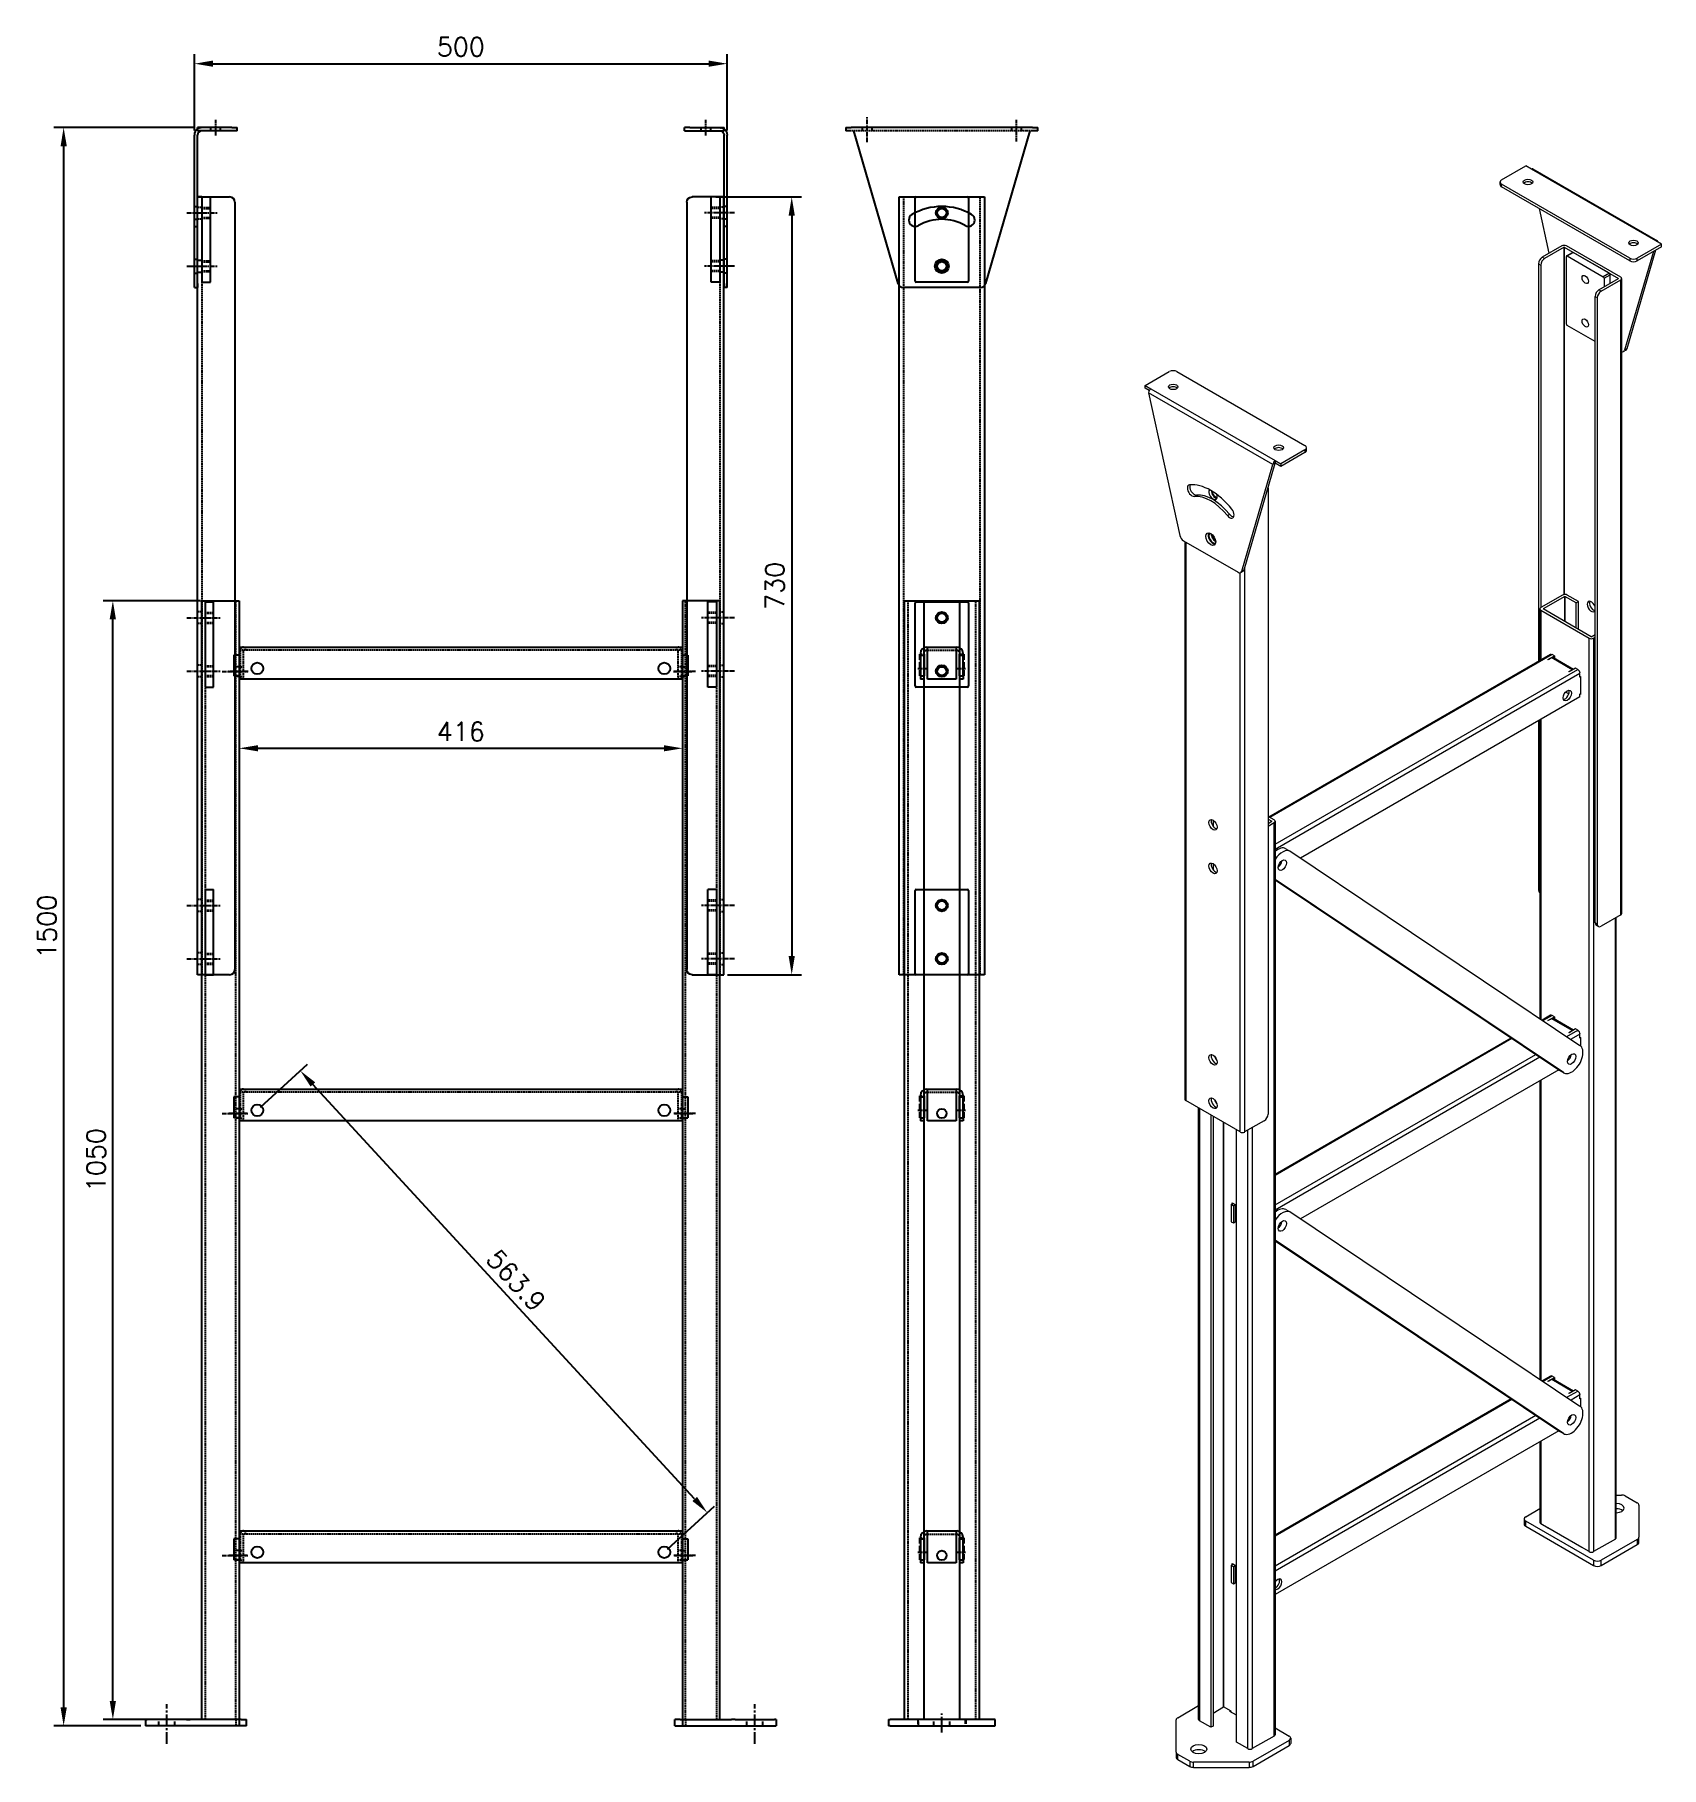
# Model space of a CAD drawing. Extents: x 104 to 1631, y 728 to 2354.
import ezdxf

# ---------------------------------------------------------------- set-up
doc = ezdxf.new("R2010")
doc.units = 0
doc.header["$LTSCALE"] = 0.2
doc.linetypes.add('Aslijn', pattern=[28.575, 19.05, -3.175, 3.175, -3.175])
doc.linetypes.add('Streeplijn', pattern=[10, 7, -3])
doc.layers.get('0').update_dxf_attribs({"linetype": 'CONTINUOUS'})
doc.layers.get('Defpoints').update_dxf_attribs({"linetype": 'CONTINUOUS'})
for name, color, linetype in [('50VOL', 13, 'CONTINUOUS'), ('70VOL', 5, 'CONTINUOUS'), ('draadlat', 212, 'CONTINUOUS'), ('dwarsprofiel', 42, 'CONTINUOUS'), ('pootbeen', 75, 'CONTINUOUS'), ('scharnierplaat', 232, 'CONTINUOUS'), ('schuif', 180, 'CONTINUOUS')]:
    doc.layers.add(name, color=color, linetype=linetype)
doc.layers.add('Visible (ISO)', color=7, linetype='CONTINUOUS', lineweight=5)
doc.layers.add('Visible Narrow (ISO)', color=7, linetype='CONTINUOUS', lineweight=5)
doc.styles.add('ROMANS', font='romans.shx')
doc.dimstyles.new('1_OP_07$0', dxfattribs={"dimscale": 7, "dimtxt": 2.5, "dimasz": 2.5, "dimexe": 1.3, "dimexo": 0.6, "dimgap": 1, "dimtad": 1, "dimdec": 1, "dimdsep": 46, "dimtxsty": 'ROMANS', "dimcen": -1.5, "dimclrd": 150, "dimclre": 150, "dimclrt": 5, "dimadec": 0, "dimazin": 0, "dimtfac": 1, "dimtdec": 1, "dimtmove": 0, "dimatfit": 3, "dimfxl": 0, "dimtolj": 1, "dimtzin": 0, "dimarcsym": 0})

# ---------------------------------------------------------------- blocks, each defined once
blk = doc.blocks.new('A$C4EBF2C44')
for p, q in [((0, 150), (5, 150)), ((0, 150), (0, 147)), ((5, 147), (0, 147)), ((175, 150), (5, 150)), ((49, 3.6), (7.5, 147)), ((172.5, 147), (131, 3.6)), ((172.5, 147), (172.5, 147)), ((175, 150), (180, 150)), ((180, 147), (175, 147)), ((180, 147), (180, 150)), ((126.2, 0), (53.8, 0))]:
    blk.add_line(p, q)
at = {"linetype": 'Streeplijn'}
blk.add_line((175, 147), (5, 147), dxfattribs=at)
at = {"linetype": 'Streeplijn', "ltscale": 3.628447}
for p, q in [((15.5, 147), (15.5, 150)), ((24.5, 147), (24.5, 150)), ((155.5, 150), (155.5, 147)), ((164.5, 150), (164.5, 147))]:
    blk.add_line(p, q, dxfattribs=at)
at = {"linetype": 'Aslijn'}
for p, q in [((20, 136.3), (20, 159.8)), ((160, 136.9), (160, 157.4))]:
    blk.add_line(p, q, dxfattribs=at)
blk.add_circle((90, 20), 6.5)
for centre, radius, start, end in [((65, 63.3), 6, 120, 300), ((90, 20), 56, 60, 120), ((115, 63.3), 6, 240, 60), ((90, 20), 44, 60, 120), ((53.8, 5), 5, 196.1254, 270), ((126.2, 5), 5, 270, 343.8746)]:
    blk.add_arc(centre, radius, start, end)
blk = doc.blocks.new('90040730A')
for p, q in [((13, 730), (9, 730)), ((9, 0), (9, 730)), ((9, 730), (39, 730)), ((44, 725), (44, 5)), ((13, 0), (9, 0)), ((39, 0), (13, 0))]:
    blk.add_line(p, q)
at = {"linetype": 'Streeplijn', "ltscale": 1.142718}
for p, q in [((9, 720.5), (13, 720.5)), ((9, 709.5), (13, 709.5)), ((13, 340.5), (9, 340.5)), ((13, 329.5), (9, 329.5)), ((13, 290.5), (9, 290.5)), ((13, 279.5), (9, 279.5)), ((13, 70.5), (9, 70.5)), ((13, 59.5), (9, 59.5)), ((13, 20.5), (9, 20.5)), ((13, 9.5), (9, 9.5))]:
    blk.add_line(p, q, dxfattribs=at)
at = {"linetype": 'Streeplijn'}
blk.add_line((13, 730), (13, 0), dxfattribs=at)
at = {"linetype": 'Aslijn', "ltscale": 1.142718}
for p, q in [((-1, 715), (18.6, 715)), ((-1, 665), (18.6, 665)), ((-1, 335), (18.6, 335)), ((-1, 285), (18.6, 285)), ((-1, 65), (18.6, 65)), ((-1, 15), (18.6, 15))]:
    blk.add_line(p, q, dxfattribs=at)
at = {"ltscale": 1.142718}
for p, q in [((9, 670.5), (13, 670.5)), ((9, 659.5), (13, 659.5))]:
    blk.add_line(p, q, dxfattribs=at)
for centre, start, end in [((39, 725), 0, 90), ((39, 5), 270, 0)]:
    blk.add_arc(centre, 5, start, end)
blk = doc.blocks.new('pootbeen 1050A')
for p, q in [((53, 22.8), (53, 1072.8)), ((88, 1072.8), (88, 16.8)), ((0, 22.8), (1.5, 22.8)), ((0, 22.8), (0, 16.8)), ((95, 16.8), (0, 16.8)), ((38.5, 22.8), (1.5, 22.8)), ((38.5, 22.8), (42.1, 22.8)), ((90, 22.8), (42.1, 22.8)), ((90, 22.8), (95, 22.8)), ((95, 16.8), (95, 22.8))]:
    blk.add_line(p, q)
at = {"ltscale": 3.870205}
blk.add_line((53, 1072.8), (88, 1072.8), dxfattribs=at)
at = {"linetype": 'Streeplijn'}
for p, q in [((56, 1072.8), (56, 22.8)), ((85, 22.8), (85, 1072.8)), ((85, 22.8), (85, 16.8))]:
    blk.add_line(p, q, dxfattribs=at)
at = {"ltscale": 1.142718}
for p, q in [((88, 1010.8), (85, 1010.8)), ((88, 1001.8), (85, 1001.8)), ((88, 596.1), (85, 596.1)), ((88, 587.1), (85, 587.1)), ((88, 181.3), (85, 181.3)), ((88, 172.3), (85, 172.3))]:
    blk.add_line(p, q, dxfattribs=at)
at = {"linetype": 'Aslijn', "ltscale": 1.142718}
for p, q in [((96.5, 1006.3), (78.1, 1006.3)), ((95.6, 591.6), (78.1, 591.6)), ((95.6, 176.8), (78.1, 176.8))]:
    blk.add_line(p, q, dxfattribs=at)
at = {"linetype": 'Aslijn', "ltscale": 2.902758}
blk.add_line((20, 0), (20, 37.2), dxfattribs=at)
at = {"linetype": 'Streeplijn', "ltscale": 2.902758}
for p, q in [((12.5, 16.8), (12.5, 22.8)), ((27.5, 16.8), (27.5, 22.8))]:
    blk.add_line(p, q, dxfattribs=at)
blk = doc.blocks.new('90-07-0500A')
for p, q in [((16, 22.5), (11, 22.5)), ((11, 22.5), (11, 3)), ((16, 30), (432, 30)), ((16, 30), (16, 22.5)), ((432, 30), (432, 22.5)), ((432, 22.5), (437, 22.5)), ((437, 22.5), (437, 3)), ((16, 3), (11, 3)), ((16, 3), (16, 0)), ((432, 0), (16, 0)), ((432, 3), (432, 0)), ((432, 3), (437, 3))]:
    blk.add_line(p, q)
at = {"linetype": 'Streeplijn'}
for p, q in [((432, 27), (16, 27)), ((17, 27), (17, 0)), ((20, 0), (20, 27)), ((21.5, 30), (21.5, 27)), ((426.5, 30), (426.5, 27)), ((428, 0), (428, 27)), ((431, 27), (431, 0)), ((17, 11.5), (20, 11.5)), ((17, 2.5), (20, 2.5)), ((431, 11.5), (428, 11.5)), ((431, 2.5), (428, 2.5))]:
    blk.add_line(p, q, dxfattribs=at)
at = {"linetype": 'Aslijn'}
for p, q in [((0, 7), (24, 7)), ((444.3, 7), (424, 7))]:
    blk.add_line(p, q, dxfattribs=at)
for centre in [(33, 10), (415, 10), (415, 10)]:
    blk.add_circle(centre, 5.5)
at = {"linetype": 'Streeplijn'}
for centre, start, end in [((20, 27), 90, 180), ((428, 27), 0, 90)]:
    blk.add_arc(centre, 3, start, end, dxfattribs=at)
blk = doc.blocks.new('A$C334307B7')
at = {"ltscale": 3.59389}
for p, q in [((0, 1), (0, 79)), ((50, 79), (50, 1))]:
    blk.add_line(p, q, dxfattribs=at)
blk.add_line((1, 80), (49, 80))
at = {"ltscale": 3.572625}
blk.add_line((49, 0), (1, 0), dxfattribs=at)
for centre in [(25, 65), (25, 15)]:
    blk.add_circle(centre, 4.25)
at = {"ltscale": 0.598278}
for centre, start, end in [((1, 79), 90, 180), ((49, 79), 0, 90), ((1, 1), 180, 270), ((49, 1), 270, 0)]:
    blk.add_arc(centre, 1, start, end, dxfattribs=at)
at = {"color": 3}
for centre in [(25, 65), (25, 15)]:
    blk.add_arc(centre, 5, 180, 90, dxfattribs=at)
blk = doc.blocks.new('pootbeen 1050B')
for p, q in [((15, 12.1), (15, 1062.1)), ((33, 1062.1), (33, 12.1)), ((67, 12.1), (67, 1062.1)), ((85, 1062.1), (85, 12.1)), ((33, 1012.1), (33.5, 1012.1)), ((33.5, 1012.1), (33.5, 991.6)), ((66.5, 991.6), (66.5, 1012.1)), ((66.5, 1012.1), (67, 1012.1)), ((33.5, 991.6), (33, 991.6)), ((67, 991.6), (66.5, 991.6)), ((33, 597.4), (33.5, 597.4)), ((33.5, 597.4), (33.5, 576.9)), ((66.5, 576.9), (66.5, 597.4)), ((66.5, 597.4), (67, 597.4)), ((33.5, 576.9), (33, 576.9)), ((67, 576.9), (66.5, 576.9)), ((33, 182.6), (33.5, 182.6)), ((33.5, 182.6), (33.5, 162.1)), ((66.5, 162.1), (66.5, 182.6)), ((66.5, 182.6), (67, 182.6)), ((33.5, 162.1), (33, 162.1)), ((67, 162.1), (66.5, 162.1)), ((0, 12.1), (1.5, 12.1)), ((0, 12.1), (0, 6.1)), ((1.5, 6.1), (0, 6.1)), ((100, 12.1), (1.5, 12.1)), ((1.5, 6.1), (100, 6.1)), ((100, 6.1), (100, 12.1))]:
    blk.add_line(p, q)
at = {"ltscale": 3.655324}
blk.add_line((15, 1062.1), (85, 1062.1), dxfattribs=at)
at = {"linetype": 'Streeplijn'}
for p, q in [((18, 1062.1), (18, 12.1)), ((82, 12.1), (82, 1062.1))]:
    blk.add_line(p, q, dxfattribs=at)
at = {"linetype": 'Streeplijn', "ltscale": 3.789711}
for p, q in [((29.5, 991.6), (29.5, 1012.1)), ((70.5, 1012.1), (70.5, 991.6)), ((29.5, 576.9), (29.5, 597.4)), ((70.5, 597.4), (70.5, 576.9)), ((29.5, 162.1), (29.5, 182.6)), ((70.5, 182.6), (70.5, 162.1))]:
    blk.add_line(p, q, dxfattribs=at)
at = {"linetype": 'Streeplijn', "ltscale": 1.333188}
for p, q in [((29.5, 1012.1), (33, 1012.1)), ((67, 1012.1), (70.5, 1012.1)), ((29.5, 597.4), (33, 597.4)), ((67, 597.4), (70.5, 597.4)), ((29.5, 182.6), (33, 182.6)), ((67, 182.6), (70.5, 182.6))]:
    blk.add_line(p, q, dxfattribs=at)
at = {"linetype": 'Streeplijn', "ltscale": 0.19037}
for p, q in [((30, 991.6), (29.5, 991.6)), ((70.5, 991.6), (70, 991.6)), ((30, 576.9), (29.5, 576.9)), ((70.5, 576.9), (70, 576.9)), ((30, 162.1), (29.5, 162.1)), ((70.5, 162.1), (70, 162.1))]:
    blk.add_line(p, q, dxfattribs=at)
at = {"linetype": 'Streeplijn', "ltscale": 1.142718}
for p, q in [((30, 991.6), (33, 991.6)), ((67, 991.6), (70, 991.6)), ((30, 576.9), (33, 576.9)), ((67, 576.9), (70, 576.9)), ((30, 162.1), (33, 162.1)), ((67, 162.1), (70, 162.1))]:
    blk.add_line(p, q, dxfattribs=at)
at = {"linetype": 'Aslijn', "ltscale": 2.902758}
blk.add_line((50, 0), (50, 17.6), dxfattribs=at)
at = {"linetype": 'Streeplijn', "ltscale": 2.902758}
for p, q in [((27.5, 12.1), (27.5, 6.1)), ((28, 6.1), (28, 12.1)), ((42.5, 6.1), (42.5, 12.1)), ((57.5, 6.1), (57.5, 12.1)), ((72, 12.1), (72, 6.1)), ((72.5, 12.1), (72.5, 6.1))]:
    blk.add_line(p, q, dxfattribs=at)
at = {"ltscale": 3.419731}
blk.add_circle((50, 995.6), 4.5, dxfattribs=at)
for centre in [(50, 580.9), (50, 166.1)]:
    blk.add_circle(centre, 4.5)
at = {"ltscale": 0.000498378}
for centre, start, end in [((33, 1012.6), 90, 180), ((67, 1012.6), 0, 90), ((33, 600.9), 90, 180), ((67, 597.9), 0, 90), ((33, 186.1), 90, 180), ((67, 183.1), 0, 90)]:
    blk.add_arc(centre, 0.001, start, end, dxfattribs=at)
blk = doc.blocks.new('A$C72246AC3')
at = {"ltscale": 3.620644}
blk.add_line((4.2, 80), (4.2, 0), dxfattribs=at)
at = {"ltscale": 3.870343}
for p, q in [((4.2, 80), (12.2, 80)), ((4.2, 0), (12.2, 0))]:
    blk.add_line(p, q, dxfattribs=at)
at = {"linetype": 'Streeplijn'}
for p, q in [((4.2, 70), (12.2, 70)), ((4.2, 69.2), (12.2, 69.2)), ((4.2, 60.7), (12.2, 60.7)), ((4.2, 60), (12.2, 60)), ((4.2, 20), (12.2, 20)), ((4.2, 19.2), (12.2, 19.2)), ((4.2, 10.7), (12.2, 10.7)), ((4.2, 10), (12.2, 10))]:
    blk.add_line(p, q, dxfattribs=at)
at = {"ltscale": 3.59389}
blk.add_line((12.2, 0), (12.2, 80), dxfattribs=at)
at = {"linetype": 'Aslijn'}
for p, q in [((0, 65), (18.4, 65)), ((0, 15), (18.4, 15))]:
    blk.add_line(p, q, dxfattribs=at)
blk = doc.blocks.new('A$C764925F4')
for p, q in [((7.4, 147), (7.4, 150)), ((39.4, 150), (7.4, 150)), ((39.4, 147), (7.4, 147)), ((39.4, 150), (44.4, 150)), ((44.4, 147), (39.4, 147)), ((44.4, 147), (44.4, 150)), ((4.4, 3.6), (4.4, 143.1)), ((7.4, 3.6), (7.4, 143.1)), ((4.4, 0), (4.4, 3.6)), ((4.4, 0), (7.4, 0)), ((7.4, 3.6), (7.4, 0))]:
    blk.add_line(p, q)
at = {"linetype": 'Streeplijn', "ltscale": 3.628447}
for p, q in [((19.9, 147), (19.9, 150)), ((28.9, 147), (28.9, 150)), ((4.4, 76), (7.4, 76)), ((4.4, 64), (7.4, 64)), ((4.4, 57.3), (7.4, 57.3)), ((4.4, 26.5), (7.4, 26.5)), ((4.4, 13.5), (7.4, 13.5))]:
    blk.add_line(p, q, dxfattribs=at)
at = {"linetype": 'Aslijn'}
for p, q in [((24.4, 142.6), (24.4, 157.4)), ((0, 20), (14.2, 20))]:
    blk.add_line(p, q, dxfattribs=at)
for radius, start in [(6.9, 124.4174), (3.9, 90)]:
    blk.add_arc((11.3, 143.1), radius, start, 180)
at = {"linetype": 'Streeplijn'}
blk.add_arc((11.3, 143.1), 6.9, 90, 124.4174, dxfattribs=at)
blk = doc.blocks.new('A$C03F00B1E')
at = {"ltscale": 3.628286}
for p, q in [((2.6, 24), (2.6, 0)), ((5.6, 24), (5.6, 0)), ((39.6, 0), (39.6, 24)), ((42.6, 3), (42.6, 24))]:
    blk.add_line(p, q, dxfattribs=at)
for p, q in [((2.6, 22.5), (5.6, 22.5)), ((39.6, 22.5), (42.6, 22.5)), ((2.6, 3), (5.6, 3)), ((39.6, 3), (42.6, 3))]:
    blk.add_line(p, q)
at = {"ltscale": 3.732117}
for p, q in [((8.6, 30), (36.6, 30)), ((36.1, 0), (9.1, 0))]:
    blk.add_line(p, q, dxfattribs=at)
at = {"ltscale": 1.142337}
for p, q in [((8.6, 27), (9.1, 27)), ((36.1, 27), (36.6, 27))]:
    blk.add_line(p, q, dxfattribs=at)
at = {"ltscale": 3.731979}
for p, q in [((9.1, 0), (9.1, 30)), ((36.1, 30), (36.1, 0))]:
    blk.add_line(p, q, dxfattribs=at)
at = {"linetype": 'Streeplijn'}
blk.add_line((9.1, 27), (36.1, 27), dxfattribs=at)
at = {"ltscale": 0.19037}
blk.add_line((36.1, 30), (36.6, 30), dxfattribs=at)
at = {"linetype": 'Aslijn'}
for p, q in [((0, 10), (7.9, 10)), ((37, 10), (44.9, 10))]:
    blk.add_line(p, q, dxfattribs=at)
at = {"ltscale": 1.142718}
for p, q in [((5.6, 0), (2.6, 0)), ((42.6, 0), (39.6, 0)), ((42.6, 3), (42.6, 0))]:
    blk.add_line(p, q, dxfattribs=at)
blk.add_circle((22.6, 7), 4.5)
at = {"ltscale": 3.628286}
for centre, radius, start, end in [((8.6, 24), 6, 90, 180), ((8.6, 24), 3, 90, 180), ((36.6, 24), 6, 0, 90), ((36.6, 24), 3, 0, 90)]:
    blk.add_arc(centre, radius, start, end, dxfattribs=at)
blk = doc.blocks.new('90040730B')
for p, q in [((-1, 0), (-1, 730)), ((79, 730), (79, 0)), ((79, 0), (-1, 0))]:
    blk.add_line(p, q)
at = {"ltscale": 3.666539}
blk.add_line((-1, 730), (79, 730), dxfattribs=at)
at = {"linetype": 'Streeplijn'}
for p, q in [((3, 730), (3, 0)), ((75, 0), (75, 730))]:
    blk.add_line(p, q, dxfattribs=at)
for centre in [(39, 715), (39, 665), (39, 335), (39, 285), (39, 65), (39, 15)]:
    blk.add_circle(centre, 5.5)
blk = doc.blocks.new('*D16')
at = {"layer": '50VOL', "color": 150, "lineweight": -2}
for p, q in [((259.9, 1822.9), (168.4, 1822.9)), ((177.5, 790.4), (177.5, 1805.4)), ((256.9, 772.9), (168.4, 772.9))]:
    blk.add_line(p, q, dxfattribs=at)
at = {"layer": '50VOL', "color": 150}
for points in [[(174.5, 1805.4), (180.4, 1805.4), (177.5, 1822.9)], [(174.5, 790.4), (180.4, 790.4), (177.5, 772.9)]]:
    blk.add_solid(points, dxfattribs=at)
at = {"layer": 'Defpoints', "color": 0}
for p in [(177.5, 1822.9), (264.1, 1822.9), (261.1, 772.9)]:
    blk.add_point(p, dxfattribs=at)
at = {"layer": '50VOL', "color": 5, "insert": (161.7, 1297.9), "char_height": 17.5, "attachment_point": 5, "rotation": 90, "style": 'ROMANS'}
blk.add_mtext('\\A1;1050', dxfattribs=at)
blk = doc.blocks.new('*D18')
at = {"layer": '70VOL', "color": 150, "lineweight": -2}
for p, q in [((743.3, 2201.9), (823.7, 2201.9)), ((814.6, 2184.4), (814.6, 1489.4)), ((754.3, 1471.9), (823.7, 1471.9))]:
    blk.add_line(p, q, dxfattribs=at)
at = {"layer": '70VOL', "color": 150}
for points in [[(811.7, 2184.4), (817.5, 2184.4), (814.6, 2201.9)], [(811.7, 1489.4), (817.5, 1489.4), (814.6, 1471.9)]]:
    blk.add_solid(points, dxfattribs=at)
at = {"layer": 'Defpoints', "color": 0}
for p in [(739.1, 2201.9), (750.1, 1471.9), (814.6, 1471.9)]:
    blk.add_point(p, dxfattribs=at)
at = {"layer": '70VOL', "color": 5, "insert": (798.8, 1836.9), "char_height": 17.5, "attachment_point": 5, "rotation": 90, "style": 'ROMANS'}
blk.add_mtext('\\A1;730', dxfattribs=at)
blk = doc.blocks.new('*D21')
at = {"layer": '70VOL', "color": 150, "lineweight": -2}
for p, q in [((253.9, 2266.9), (122.2, 2266.9)), ((131.3, 2249.4), (131.3, 784.4)), ((203.9, 766.9), (122.2, 766.9))]:
    blk.add_line(p, q, dxfattribs=at)
at = {"layer": '70VOL', "color": 150}
for points in [[(128.4, 2249.4), (134.3, 2249.4), (131.3, 2266.9)], [(128.4, 784.4), (134.3, 784.4), (131.3, 766.9)]]:
    blk.add_solid(points, dxfattribs=at)
at = {"layer": 'Defpoints', "color": 0}
for p in [(258.1, 2266.9), (131.3, 766.9), (208.1, 766.9)]:
    blk.add_point(p, dxfattribs=at)
at = {"layer": '70VOL', "color": 5, "insert": (115.6, 1516.9), "char_height": 17.5, "attachment_point": 5, "rotation": 90, "style": 'ROMANS'}
blk.add_mtext('\\A1;1500', dxfattribs=at)
blk = doc.blocks.new('A$C23F71E20')
at = {"layer": 'Visible (ISO)'}
for p, q in [((334.5, 1489.9), (357.1, 1503)), ((362.4, 1499.9), (357.1, 1503)), ((362.4, 1499.9), (362.4, 1499.9)), ((362.4, 1499.9), (362.4, 1499.9)), ((363.9, 1500.1), (480.6, 1432.7)), ((333, 1485.4), (333, 1487.9)), ((454.7, 1416.5), (334.5, 1485.9)), ((454.7, 1414), (334.5, 1483.4)), ((379.1, 1421), (370, 1462.9)), ((479.1, 1432.6), (479.1, 1432.6)), ((484.4, 1429.5), (479.1, 1432.6)), ((479.1, 1432.6), (479.1, 1432.6)), ((479.1, 1432.6), (479.1, 1432.6)), ((481.2, 1431.4), (481.2, 1431.4)), ((481.2, 1431.4), (481.2, 1431.4)), ((391, 1427.9), (372.6, 1417.3)), ((393.1, 1426.7), (374.8, 1416)), ((393.1, 1426.7), (444.1, 1397.3)), ((446.2, 1398.5), (395.3, 1427.9)), ((395.3, 1354.4), (395.3, 1418.1)), ((395.5, 1418.5), (401.1, 1421.8)), ((396, 1418.5), (429.9, 1398.9)), ((435.6, 1402.2), (401.6, 1421.8)), ((476.9, 1422.8), (449.7, 1330)), ((479, 1424), (451.9, 1331.2)), ((484.4, 1429.5), (461.7, 1416.5)), ((484.4, 1427.1), (461.7, 1414)), ((484.4, 1427.1), (484.4, 1429.5)), ((369.1, 1411.1), (369.1, 1038)), ((371.2, 1409.9), (371.2, 1088.4)), ((436.3, 1392.8), (436.3, 1400.9)), ((425.7, 1386.6), (444.1, 1397.3)), ((427.8, 1385.4), (446.2, 1396)), ((430.6, 1397.7), (430.6, 1389.5)), ((447.1, 1397.3), (447.1, 801.2)), ((422.1, 792.6), (422.1, 1380.5)), ((424.3, 791.4), (424.3, 1379.3)), ((422.1, 1338.1), (396, 1353.2)), ((451, 1330), (448.9, 1328.7)), ((0, 1296.8), (22.6, 1309.9)), ((29.7, 1309.9), (149.9, 1240.5)), ((0, 1294.4), (0, 1296.8)), ((0, 1296.8), (5.3, 1293.8)), ((3.8, 1292.2), (0, 1294.4)), ((3.2, 1290.1), (32.5, 1156.1)), ((5.3, 1293.8), (5.3, 1293.8)), ((5.3, 1293.8), (5.3, 1293.8)), ((5.3, 1293.8), (5.3, 1293.8)), ((149.9, 1236.4), (127.3, 1223.3)), ((151.4, 1236), (151.4, 1238.5)), ((90.5, 1122.6), (119.9, 1222.7)), ((92.7, 1123.8), (122, 1224)), ((122, 1224), (119.9, 1222.7)), ((122, 1226.4), (122, 1224)), ((122, 1224), (122, 1226.4)), ((122, 1224), (122, 1226.4)), ((122, 1226.4), (122, 1226.4)), ((122, 1226.4), (127.3, 1223.3)), ((122, 1226.4), (122, 1226.4)), ((127.3, 1220.9), (122, 1224)), ((122, 1224), (122, 1224)), ((122, 1224), (122, 1224)), ((149.9, 1234), (127.3, 1220.9)), ((127.3, 1223.3), (127.3, 1220.9)), ((115.3, 1200.9), (115.3, 613)), ((35.9, 1151.2), (87.1, 1121.6)), ((37.3, 1150.4), (37.3, 626.9)), ((89.6, 1121.3), (91.8, 1122.6)), ((391.7, 1100.2), (371.2, 1088.4)), ((393.9, 1099), (373.4, 1087.2)), ((404.5, 1092.9), (393.9, 1099)), ((406.6, 1094.1), (396, 1100.2)), ((404.5, 1092.9), (406.6, 1094.1)), ((404.5, 1069.2), (404.5, 1092.9)), ((406.6, 1068), (406.6, 1094.1)), ((370.4, 1087.2), (370.4, 1038.7)), ((371.2, 1085.9), (416.5, 1059.8)), ((418.6, 1061), (373.4, 1087.2)), ((418.6, 1061), (422.1, 1063.1)), ((420.7, 1059.8), (422.1, 1060.6)), ((380.3, 1044.4), (116.1, 891.9)), ((377.9, 1039.6), (384, 1043.1)), ((381.5, 1041.2), (378.3, 1039.4)), ((384, 1043.1), (381.8, 1044.3)), ((401.8, 1030.5), (383, 1041.4)), ((384, 1043.1), (384, 1040.8)), ((378.3, 1039.4), (377.9, 1039.6)), ((397.4, 1028.4), (400.6, 1030.2)), ((397.7, 1028.2), (397.4, 1028.4)), ((403.8, 1031.6), (397.7, 1028.2)), ((405.9, 1030.4), (403.8, 1031.6)), ((408, 1023.1), (408, 1026.7)), ((397.5, 1007.5), (394.5, 1009.2)), ((408, 1023.9), (408.4, 1023.7)), ((408.4, 1023.3), (408, 1023.1)), ((408.4, 1023.7), (408.4, 1006.9)), ((408, 1004.7), (145.8, 853.3)), ((408, 1007.1), (408.4, 1007.4)), ((408.4, 1006.9), (408, 1007.1)), ((408, 1004.7), (408, 1007.1)), ((369.1, 982.2), (369.1, 823.3)), ((370.4, 983), (370.4, 702.9)), ((63.6, 889), (63.6, 883.2)), ((120.9, 889.2), (115.3, 892.4)), ((115.3, 890), (118.8, 887.9)), ((115.3, 885.9), (118.8, 887.9)), ((115.3, 883.4), (120.9, 886.7)), ((121.8, 887.9), (121.8, 30.6)), ((131.9, 862.1), (136.2, 859.7)), ((63.6, 848.2), (63.6, 842.4)), ((136.5, 859.5), (408, 677.6)), ((392.4, 652), (121.8, 833.3)), ((121.8, 832.9), (388.2, 654.5)), ((370.4, 820.9), (370.1, 821)), ((446.2, 800), (427.8, 789.4)), ((442.1, 215.6), (442.1, 797.6)), ((423.2, 790.4), (425.3, 789.1)), ((380.3, 705.8), (372.6, 701.3)), ((377.9, 701), (384, 704.4)), ((378.3, 700.8), (377.9, 701)), ((381.5, 702.6), (378.3, 700.8)), ((384, 704.4), (381.8, 705.7)), ((401.8, 691.9), (383, 702.7)), ((384, 704.4), (384, 702.2)), ((343.4, 684.5), (121.8, 556.5)), ((397.4, 689.7), (400.6, 691.6)), ((397.7, 689.5), (397.4, 689.7)), ((403.8, 693), (397.7, 689.5)), ((405.9, 691.8), (403.8, 693)), ((408, 684.4), (408, 688.1)), ((408, 685.2), (408.4, 685)), ((408.4, 684.6), (408, 684.4)), ((408.4, 685), (408.4, 677.4)), ((388.1, 654.6), (145.8, 514.7)), ((388.5, 654.3), (392.7, 651.8)), ((370.4, 644.3), (370.4, 364.2)), ((89.1, 596.3), (38.2, 625.7)), ((50, 44.9), (50, 618.8)), ((61.5, 612.2), (61.5, 37.6)), ((63.6, 611), (63.6, 38.8)), ((111.7, 606.9), (93.3, 596.3)), ((85.6, 23.7), (85.6, 598.3)), ((80.6, 528.1), (82.7, 529.3)), ((82.7, 526.8), (80.6, 528.1)), ((80.6, 528.1), (80.6, 512.1)), ((81.7, 529.9), (84.5, 528.3)), ((81.7, 528.7), (81.7, 529.9)), ((84.5, 527.9), (82.7, 526.8)), ((82.7, 526.8), (82.7, 510.9)), ((84.5, 528.3), (84.5, 511.5)), ((131.9, 523.5), (136.2, 521.1)), ((136.5, 520.9), (408, 339)), ((80.6, 512.1), (82.7, 510.9)), ((82.7, 510.9), (84.5, 511.9)), ((84.5, 511.5), (84.1, 511.7)), ((392.4, 313.4), (121.8, 494.7)), ((121.8, 494.3), (388.2, 315.8)), ((380.3, 367.2), (372.6, 362.7)), ((377.9, 362.3), (384, 365.8)), ((378.3, 362.1), (377.9, 362.3)), ((381.5, 364), (378.3, 362.1)), ((384, 365.8), (381.8, 367)), ((401.8, 353.2), (383, 364.1)), ((384, 365.8), (384, 363.5)), ((343.4, 345.8), (121.8, 217.9)), ((397.4, 351.1), (400.6, 352.9)), ((397.7, 350.9), (397.4, 351.1)), ((403.8, 354.4), (397.7, 350.9)), ((405.9, 353.1), (403.8, 354.4)), ((408, 345.8), (408, 349.5)), ((408, 346.6), (408.4, 346.4)), ((408.4, 346), (408, 345.8)), ((408.4, 346.4), (408.4, 338.7)), ((388.1, 315.9), (121.8, 162.2)), ((388.5, 315.6), (392.7, 313.2)), ((370.4, 305.7), (370.4, 229.8)), ((442.1, 255.6), (446.9, 255.6)), ((450.5, 254.7), (461.7, 248.2)), ((463.2, 246.2), (463.2, 215.9)), ((355.6, 233.1), (355.6, 228.2)), ((357.1, 235.2), (370.4, 242.8)), ((420.7, 194.3), (357.1, 231.1)), ((378.3, 224.5), (371.2, 228.6)), ((357.1, 226.2), (420.7, 189.4)), ((409.8, 206.4), (377.9, 224.7)), ((441.2, 214.3), (420.7, 202.5)), ((461.7, 213.9), (427.8, 194.3)), ((463.2, 211), (463.2, 215.9)), ((416.5, 202.5), (409.4, 206.6)), ((427.8, 189.4), (461.7, 209)), ((80.6, 189.4), (82.7, 190.7)), ((82.7, 188.2), (80.6, 189.4)), ((80.6, 189.4), (80.6, 173.5)), ((81.7, 190), (81.7, 191.3)), ((81.7, 191.3), (84.5, 189.6)), ((84.5, 189.2), (82.7, 188.2)), ((82.7, 188.2), (82.7, 172.3)), ((84.5, 189.6), (84.5, 172.9)), ((80.6, 173.5), (82.7, 172.3)), ((82.7, 172.3), (84.5, 173.3)), ((84.5, 172.9), (84.1, 173.1)), ((30.5, 46.6), (50, 57.9)), ((63.6, 51), (73.5, 56.7)), ((80.6, 52.7), (73.5, 56.7)), ((79.5, 52.5), (80.3, 52.9)), ((85.6, 49), (79.5, 52.5)), ((80.6, 51.8), (80.6, 52.7)), ((29, 14.3), (29, 44.5)), ((61.5, 37.6), (50.9, 43.7)), ((63.6, 38.8), (61.5, 37.6)), ((121.8, 37.1), (135.1, 29.4)), ((96.2, 17.6), (85.6, 23.7)), ((120.9, 29.4), (100.4, 17.6)), ((135.1, 25.3), (101.2, 5.7)), ((101.2, 0.8), (135.1, 20.4)), ((136.5, 27.4), (136.5, 22.5)), ((29, 14.3), (29, 9.4)), ((41.7, 5.7), (30.5, 12.2)), ((30.5, 7.3), (41.7, 0.8)), ((97.6, 4.9), (45.2, 4.9)), ((45.2, 0), (97.6, 0))]:
    blk.add_line(p, q, dxfattribs=at)
blk.add_circle((122, 1224), 0.000816, dxfattribs=at)
for centre, major_axis, start_param, end_param in [((362.4, 1497.5), (1.5, 2.6), 0, 0.785398), ((338, 1487.9), (-5, 0), 5.497787, 7.068583), ((338, 1485.4), (-5, 0), 0, 0.785398), ((359.2, 1485.4), (-4.5, 0), 3.632475, 5.792303), ((479.1, 1430.1), (1.5, 2.6), 5.497787, 7.068583), ((372.6, 1413.2), (-2.5, -4.33), 3.926991, 5.497787), ((374.8, 1412), (2.5, 4.33), 0.785398, 2.356194), ((393.1, 1426.7), (-3, 0), 3.926991, 5.497787), ((396, 1417.7), (-0.5, 0.866), 5.497787, 7.068583), ((401.6, 1420.9), (-0.5, 0.866), 5.497787, 6.283185), ((458.2, 1428.3), (-4.5, 0), 3.632475, 5.792303), ((458.2, 1418.5), (-5, 0), 0.785398, 2.356194), ((429.9, 1398.1), (0.5, -0.866), 0.785398, 2.356194), ((435.6, 1401.3), (-0.5, 0.866), 3.926991, 5.497787), ((458.2, 1416), (5, 0), 3.926991, 5.497787), ((425.7, 1382.6), (-2.5, -4.33), 3.926991, 5.497787), ((427.8, 1381.3), (2.5, 4.33), 0.785398, 2.356194), ((444.1, 1397.3), (3, 0), 5.497787, 7.068583), ((396, 1354), (-0.5, 0.866), 0.785398, 2.356194), ((446.4, 1333.1), (2.5, -4.33), 5.699401, 6.787142), ((448.5, 1334.3), (2.5, -4.33), 0, 0.503957), ((26.2, 1307.9), (5, 0), 0.785398, 2.356194), ((5.3, 1291.3), (1.5, 2.6), 0.785398, 2.356194), ((26.2, 1293.2), (-4.5, 0), 3.632475, 5.792303), ((125.2, 1236), (-4.5, 0), 3.632475, 5.792303), ((146.4, 1238.5), (5, 0), 5.497787, 7.068583), ((146.4, 1236), (5, 0), 5.497787, 6.283185), ((122, 1224), (1.5, 2.6), 0.785398, 2.356194), ((43.8, 1198.3), (3, -5.2), 2.879793, 6.021386), ((46, 1199.5), (-3, 5.2), 0.353863, 2.879793), ((61.5, 1152.7), (-28, 48.5), 4.974188, 6.021386), ((61.5, 1152.7), (-22, 38.1), 4.974188, 6.021386), ((63.6, 1153.9), (-22, 38.1), 4.974188, 6.021386), ((63.6, 1194.8), (2.75, -4.76), 3.355167, 7.527321), ((65.8, 1196), (2.75, -4.76), 3.927397, 5.887225), ((65.8, 1196), (2.09, -3.63), 3.933993, 6.133787), ((111.7, 1198.9), (-2.5, -4.33), 2.356194, 2.383516), ((79.2, 1177.9), (3, -5.2), 4.974188, 8.115781), ((81.3, 1179.1), (3, -5.2), 4.974188, 5.921818), ((35.9, 1155.3), (-2.5, 4.33), 1.06684, 2.356194), ((63.6, 1153.9), (-3.25, 5.63), 0.332447, 2.809146), ((63.6, 1153.9), (2.75, -4.76), 3.270514, 6.154264), ((65.8, 1155.2), (2.75, -4.76), 3.839772, 5.585006), ((65.8, 1155.2), (-2.09, 3.63), 0.727984, 2.413609), ((87.1, 1125.7), (2.5, -4.33), 5.497787, 6.787142), ((89.3, 1126.9), (2.5, -4.33), 0, 0.503957), ((393.9, 1099), (3, 0), 0.785398, 2.356194), ((418.6, 1089.4), (2.75, -4.76), 1.215098, 6.638884), ((420.7, 1090.7), (2.75, -4.76), 3.537553, 5.869956), ((373.4, 1087.2), (-3, 0), 5.497787, 7.068583), ((418.6, 1061), (3, 0), 3.926991, 5.497787), ((381.8, 1041.8), (-1.5, 2.6), 5.497787, 6.283185), ((381.5, 1038.8), (1.5, 2.6), 0, 0.785398), ((400.6, 1027.8), (1.5, 2.6), 0.199813, 0.785398), ((405.9, 1028), (1.5, -2.6), 0.785398, 2.356194), ((393.9, 1007.1), (2.75, 4.76), 3.537553, 5.887225), ((65.8, 885.7), (2.75, -4.76), 3.537553, 5.887225), ((118.8, 887.9), (3, 0), 5.497787, 7.068583), ((124.4, 849.2), (7.5, 13), 0, 1.038626), ((128.7, 846.7), (7.5, 13), 6.244707, 7.776865), ((65.8, 844.9), (2.75, -4.76), 3.537553, 5.887225), ((124.4, 849.2), (-2.75, -4.76), 0.881021, 2.260571), ((124.4, 849.2), (2.75, 4.76), 4.022614, 5.402164), ((372.6, 825.3), (-2.5, -4.33), 5.497787, 6.283185), ((444.1, 801.2), (3, 0), 5.497787, 6.283185), ((425.7, 794.7), (-2.5, -4.33), 5.497787, 6.283185), ((427.8, 793.5), (-2.5, -4.33), 5.497787, 7.068583), ((381.8, 703.2), (-1.5, 2.6), 5.497787, 6.283185), ((381.5, 700.1), (1.5, 2.6), 0, 0.785398), ((400.6, 689.1), (1.5, 2.6), 0.199813, 0.785398), ((405.9, 689.3), (1.5, -2.6), 0.785398, 2.356194), ((65.8, 665.3), (2.75, -4.76), 3.537553, 5.887225), ((67.9, 666.5), (-2.09, 3.63), 0.986693, 2.1549), ((400.2, 664.8), (7.5, 13), 3.103114, 6.244707), ((396, 667.3), (-2.75, -4.76), 0.881021, 2.260571), ((396, 667.3), (2.75, 4.76), 4.022614, 5.402164), ((396, 667.3), (-7.5, -13), 6.244707, 6.283185), ((40.3, 626.9), (-3, 0), 0, 0.785398), ((65.8, 624.4), (2.75, -4.76), 3.537553, 5.887225), ((67.9, 625.7), (-2.09, 3.63), 0.986693, 2.1549), ((111.7, 611), (-2.5, -4.33), 0.785398, 2.356194), ((91.2, 597.5), (3, 0), 3.926991, 5.497787), ((124.4, 510.5), (7.5, 13), 0, 1.038626), ((128.7, 508.1), (7.5, 13), 6.244707, 7.776865), ((124.4, 510.5), (-2.75, -4.76), 0.881021, 2.260571), ((124.4, 510.5), (2.75, 4.76), 4.022614, 5.402164), ((381.8, 364.6), (-1.5, 2.6), 5.497787, 6.283185), ((381.5, 361.5), (1.5, 2.6), 0, 0.785398), ((400.6, 350.5), (1.5, 2.6), 0.199813, 0.785398), ((405.9, 350.7), (1.5, -2.6), 0.785398, 2.356194), ((400.2, 326.2), (7.5, 13), 3.103114, 6.244707), ((396, 328.6), (-2.75, -4.76), 0.881021, 2.260571), ((396, 328.6), (2.75, 4.76), 4.022614, 5.402164), ((396, 328.6), (-7.5, -13), 6.244707, 6.283185), ((441.9, 243.3), (7.5, 0), 4.735212, 7.831158), ((446.9, 252.7), (5, 0), 0.785398, 1.570796), ((458.2, 246.2), (5, 0), 0, 0.785398), ((360.6, 233.1), (-5, 0), 5.497787, 7.068583), ((360.6, 228.2), (-5, 0), 0, 0.785398), ((373.4, 229.8), (-3, 0), 0, 0.785398), ((441.9, 238.4), (-7.5, 0), 3.742857, 4.689566), ((439.1, 215.6), (3, 0), 5.497787, 6.283185), ((458.2, 215.9), (5, 0), 5.497787, 6.283185), ((418.6, 203.7), (3, 0), 3.926991, 5.497787), ((458.2, 211), (5, 0), 5.497787, 6.283185), ((424.3, 196.4), (-5, 0), 0.785398, 2.356194), ((424.3, 191.5), (5, 0), 3.926991, 5.497787), ((124.4, 171.9), (2.75, 4.76), 3.174769, 7.820805), ((122.3, 173.1), (2.75, 4.76), 3.788743, 5.887225), ((34, 44.5), (-5, 0), 5.497787, 6.283185), ((53, 44.9), (-3, 0), 0, 0.785398), ((50.2, 12.2), (-7.5, 0), 3.742857, 5.681921), ((98.3, 18.8), (-3, 0), 0.785398, 2.356194), ((118.8, 30.6), (3, 0), 5.497787, 6.283185), ((131.5, 27.4), (5, 0), 5.497787, 7.068583), ((131.5, 22.5), (5, 0), 5.497787, 6.283185), ((34, 14.3), (-5, 0), 0, 0.785398), ((34, 9.4), (-5, 0), 0, 0.785398), ((45.2, 7.8), (-5, 0), 0.785398, 1.570796), ((45.2, 2.9), (5, 0), 3.926991, 4.712389), ((97.6, 7.8), (-5, 0), 1.570796, 2.356194), ((97.6, 2.9), (5, 0), 4.712389, 5.497787)]:
    blk.add_ellipse(centre, major_axis=major_axis, ratio=0.57735, start_param=start_param, end_param=end_param, dxfattribs=at)
for centre, major_axis in [((359.2, 1487.9), (-4.5, 0)), ((458.2, 1430.7), (-4.5, 0)), ((412.9, 1396.4), (2.09, -3.63)), ((412.9, 1355.6), (2.09, -3.63)), ((26.2, 1295.6), (4.5, 0)), ((125.2, 1238.5), (4.5, 0)), ((61.5, 1152.7), (-3.25, 5.63)), ((396, 1005.9), (-2.75, -4.76)), ((63.6, 884.5), (-2.75, 4.76)), ((63.6, 843.7), (-2.75, 4.76)), ((128.7, 846.7), (-2.75, -4.76)), ((63.6, 664), (-2.75, 4.76)), ((400.2, 664.8), (-2.75, -4.76)), ((63.6, 623.2), (-2.75, 4.76)), ((128.7, 508.1), (-2.75, -4.76)), ((400.2, 326.2), (-2.75, -4.76)), ((50.2, 17.1), (-7.5, 0))]:
    blk.add_ellipse(centre, major_axis=major_axis, ratio=0.57735, dxfattribs=at)
at = {"layer": 'Visible Narrow (ISO)'}
for p, q in [((479.1, 1432.6), (362.4, 1499.9)), ((334.5, 1483.4), (334.5, 1485.9)), ((374.8, 1416), (372.6, 1417.3)), ((393.1, 1100.7), (393.1, 1426.7)), ((393.1, 1426.7), (393.1, 1100.7)), ((396, 1418.5), (401.6, 1421.8)), ((454.7, 1416.5), (454.7, 1414)), ((461.7, 1414), (461.7, 1416.5)), ((369.1, 1411.1), (371.2, 1409.9)), ((435.6, 1402.2), (429.9, 1398.9)), ((430.6, 1397.7), (436.3, 1400.9)), ((427.8, 1385.4), (425.7, 1386.6)), ((444.1, 1397.3), (444.1, 1397.3)), ((446.2, 800), (446.2, 1396)), ((422.1, 1380.5), (424.3, 1379.3)), ((451.9, 1331.2), (449.7, 1330)), ((119.9, 1222.7), (3.2, 1290.1)), ((5.3, 1293.8), (122, 1226.4)), ((149.9, 1236.4), (149.9, 1234)), ((46, 1192.8), (48.1, 1194)), ((77.1, 1174.9), (79.2, 1176.1)), ((38.2, 1149.9), (38.2, 625.7)), ((92.7, 1123.8), (90.5, 1122.6)), ((93.3, 1126.1), (93.3, 596.3)), ((89.1, 596.3), (89.1, 1121.1)), ((393.9, 1099), (393.9, 1075.3)), ((393.9, 1075.3), (393.9, 1099)), ((371.2, 1085.9), (371.2, 1039.2)), ((373.4, 1087.2), (373.4, 1087.2)), ((416.5, 202.5), (416.5, 1059.8)), ((420.7, 1059.8), (420.7, 202.5)), ((381.8, 1044.3), (117, 891.4)), ((400.6, 1030.2), (381.5, 1041.2)), ((121.8, 866.4), (405.9, 1030.4)), ((408, 1026.7), (121.8, 861.5)), ((371.2, 983.5), (371.2, 702.3)), ((118.8, 887.9), (118.8, 887.9)), ((120.9, 29.4), (120.9, 886.7)), ((370.4, 822.5), (369.1, 823.3)), ((441.2, 214.3), (441.2, 797.1)), ((424.3, 791.4), (422.1, 792.6)), ((381.8, 705.7), (373.4, 700.8)), ((400.6, 691.6), (381.5, 702.6)), ((344.2, 683.9), (121.8, 555.5)), ((395.7, 685.9), (405.9, 691.8)), ((408, 688.1), (399.6, 683.3)), ((121.8, 527.8), (366.5, 669)), ((370.4, 666.4), (121.8, 522.9)), ((388.2, 654.5), (392.4, 652)), ((371.2, 644.8), (371.2, 363.6)), ((50.9, 618.3), (50.9, 43.7)), ((73.5, 56.7), (73.5, 605.3)), ((73.5, 605.3), (73.5, 56.7)), ((96.2, 17.6), (96.2, 597.9)), ((100.4, 600.4), (100.4, 17.6)), ((381.8, 367), (373.4, 362.2)), ((400.6, 352.9), (381.5, 364)), ((344.2, 345.3), (121.8, 216.9)), ((395.7, 347.3), (405.9, 353.1)), ((408, 349.5), (399.6, 344.6)), ((121.8, 189.1), (366.5, 330.4)), ((370.4, 327.7), (121.8, 184.2)), ((388.2, 315.8), (392.4, 313.4)), ((371.2, 306.2), (371.2, 228.6)), ((357.1, 226.2), (357.1, 231.1)), ((461.7, 213.9), (461.7, 209)), ((420.7, 194.3), (420.7, 189.4)), ((427.8, 189.4), (427.8, 194.3)), ((135.1, 25.3), (135.1, 20.4)), ((30.5, 7.3), (30.5, 12.2)), ((41.7, 5.7), (41.7, 0.8)), ((45.2, 0), (45.2, 4.9)), ((97.6, 4.9), (97.6, 0)), ((101.2, 0.8), (101.2, 5.7))]:
    blk.add_line(p, q, dxfattribs=at)
blk = doc.blocks.new('*D22')
at = {"layer": '70VOL', "color": 150, "lineweight": -2}
for p, q in [((254.1, 2264.2), (254.1, 2336)), ((271.6, 2326.9), (736.6, 2326.9)), ((754.1, 2264.2), (754.1, 2336))]:
    blk.add_line(p, q, dxfattribs=at)
at = {"layer": '70VOL', "color": 150}
for points in [[(271.6, 2329.9), (271.6, 2324), (254.1, 2326.9)], [(736.6, 2329.9), (736.6, 2324), (754.1, 2326.9)]]:
    blk.add_solid(points, dxfattribs=at)
at = {"layer": 'Defpoints', "color": 0}
for p in [(754.1, 2326.9), (254.1, 2260), (754.1, 2260)]:
    blk.add_point(p, dxfattribs=at)
at = {"layer": '70VOL', "color": 5, "insert": (504.1, 2342.7), "char_height": 17.5, "attachment_point": 5, "style": 'ROMANS'}
blk.add_mtext('\\A1;500', dxfattribs=at)
blk = doc.blocks.new('*D23')
at = {"layer": '70VOL', "color": 150, "lineweight": -2}
for p, q in [((296.1, 1745.2), (296.1, 1675.3)), ((712.1, 1745.2), (712.1, 1675.3)), ((313.6, 1684.4), (694.6, 1684.4))]:
    blk.add_line(p, q, dxfattribs=at)
at = {"layer": '70VOL', "color": 150}
for points in [[(313.6, 1687.3), (313.6, 1681.5), (296.1, 1684.4)], [(694.6, 1687.3), (694.6, 1681.5), (712.1, 1684.4)]]:
    blk.add_solid(points, dxfattribs=at)
at = {"layer": 'Defpoints', "color": 0}
for p in [(296.1, 1749.4), (712.1, 1749.4), (712.1, 1684.4)]:
    blk.add_point(p, dxfattribs=at)
at = {"layer": '70VOL', "color": 5, "insert": (504.1, 1700.1), "char_height": 17.5, "attachment_point": 5, "style": 'ROMANS'}
blk.add_mtext('\\A1;416', dxfattribs=at)
blk = doc.blocks.new('*D24')
at = {"layer": '70VOL', "color": 150, "lineweight": -2}
for p, q in [((316.1, 1347.5), (360.1, 1387.9)), ((723.5, 979.9), (365.2, 1368.9)), ((698.1, 932.7), (742.1, 973.2))]:
    blk.add_line(p, q, dxfattribs=at)
at = {"layer": '70VOL', "color": 150}
for points in [[(367.4, 1370.9), (363.1, 1366.9), (353.4, 1381.8)], [(725.7, 981.9), (721.4, 977.9), (735.4, 967)]]:
    blk.add_solid(points, dxfattribs=at)
at = {"layer": 'Defpoints', "color": 0}
for p in [(353.4, 1381.8), (313.1, 1344.6), (695.1, 929.9)]:
    blk.add_point(p, dxfattribs=at)
at = {"layer": '70VOL', "color": 5, "insert": (556, 1185.1), "char_height": 17.5, "attachment_point": 5, "rotation": 312.6462, "style": 'ROMANS'}
blk.add_mtext('\\A1;563.9', dxfattribs=at)

msp = doc.modelspace()

# ---------------------------------------------------------------- block references
at = {"layer": '70VOL'}
msp.add_blockref('A$C23F71E20', (1146.38, 727.99), dxfattribs=at)
at = {"layer": 'draadlat'}
for name, p in [('A$C72246AC3', (256.88, 2121.88)), ('A$C334307B7', (930.48, 2121.88)), ('A$C72246AC3', (259.88, 1741.88)), ('A$C334307B7', (930.48, 1741.88)), ('A$C72246AC3', (259.88, 1471.88)), ('A$C334307B7', (930.48, 1471.88))]:
    msp.add_blockref(name, p, dxfattribs=at)
at = {"layer": 'draadlat', "xscale": -1}
for p in [(751.22, 2121.88), (748.22, 1741.88), (748.22, 1471.88)]:
    msp.add_blockref('A$C72246AC3', p, dxfattribs=at)
at = {"layer": 'dwarsprofiel'}
for name, p in [('90-07-0500A', (280.05, 1749.38)), ('A$C03F00B1E', (932.86, 1749.38)), ('90-07-0500A', (280.05, 1334.63)), ('A$C03F00B1E', (932.86, 1334.63)), ('90-07-0500A', (280.05, 919.88)), ('A$C03F00B1E', (932.86, 919.88))]:
    msp.add_blockref(name, p, dxfattribs=at)
at = {"layer": 'pootbeen'}
for name, p in [('pootbeen 1050A', (208.05, 750.06)), ('pootbeen 1050B', (905.48, 760.78))]:
    msp.add_blockref(name, p, dxfattribs=at)
at = {"layer": 'pootbeen', "xscale": -1}
msp.add_blockref('pootbeen 1050A', (800.05, 750.06), dxfattribs=at)
at = {"layer": 'scharnierplaat'}
for name, p in [('A$C4EBF2C44', (865.48, 2116.88)), ('A$C764925F4', (249.66, 2116.88))]:
    msp.add_blockref(name, p, dxfattribs=at)
at = {"layer": 'scharnierplaat', "xscale": -1}
msp.add_blockref('A$C764925F4', (758.45, 2116.88), dxfattribs=at)
at = {"layer": 'schuif'}
for name, p in [('90040730A', (248.07, 1471.88)), ('90040730B', (916.48, 1471.88))]:
    msp.add_blockref(name, p, dxfattribs=at)
at = {"layer": 'schuif', "xscale": -1}
msp.add_blockref('90040730A', (760.03, 1471.88), dxfattribs=at)

# ---------------------------------------------------------------- dimensions: what is measured, and where the dimension line sits
at = {"layer": '50VOL'}
dim = msp.add_linear_dim(base=(177.46, 1822.88), p1=(261.05, 772.88), p2=(264.05, 1822.88), angle=90, dimstyle='1_OP_07$0', dxfattribs=at)
dim.commit()
dim.dimension.update_dxf_attribs({"geometry": '*D16', "text_midpoint": (161.71, 1297.88)})
at = {"layer": '70VOL'}
for base, p1, p2, picture, middle in [((754.05, 2326.94), (254.05, 2259.98), (754.05, 2259.98), '*D22', (504.05, 2342.69)), ((712.05, 1684.38), (296.05, 1749.38), (712.05, 1749.38), '*D23', (504.05, 1700.13))]:
    dim = msp.add_linear_dim(base=base, p1=p1, p2=p2, dimstyle='1_OP_07$0', dxfattribs=at)
    dim.commit()
    dim.dimension.update_dxf_attribs({"geometry": picture, "text_midpoint": middle})
dim = msp.add_linear_dim(base=(131.34, 766.88), p1=(258.05, 2266.88), p2=(208.05, 766.88), angle=90, dimstyle='1_OP_07$0', dxfattribs=at)
dim.commit()
dim.dimension.update_dxf_attribs({"geometry": '*D21', "text_midpoint": (131.34, 1516.88), "dimtype": 160})
dim = msp.add_linear_dim(base=(814.6, 1471.88), p1=(739.05, 2201.88), p2=(750.05, 1471.88), angle=90, dimstyle='1_OP_07$0', dxfattribs=at)
dim.commit()
dim.dimension.update_dxf_attribs({"geometry": '*D18', "text_midpoint": (798.85, 1836.88)})
dim = msp.add_aligned_dim(p1=(695.05, 929.88), p2=(313.05, 1344.63), distance=-54.82, dimstyle='1_OP_07$0', dxfattribs=at)
dim.commit()
dim.dimension.update_dxf_attribs({"geometry": '*D24', "text_midpoint": (555.96, 1185.06)})

doc.saveas('drawing.dxf')
